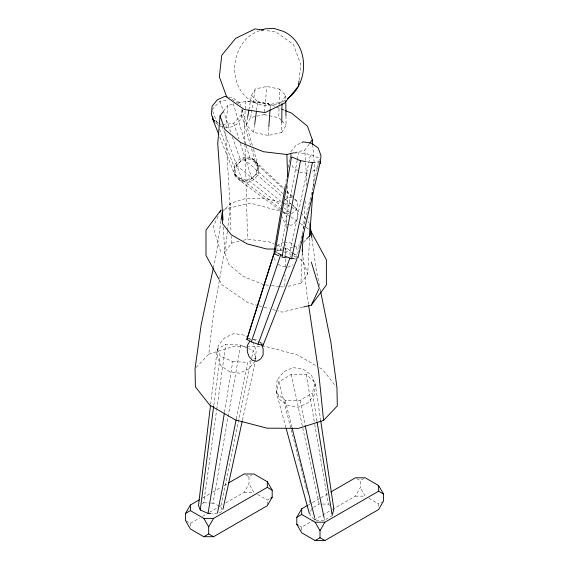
<?xml version="1.0" encoding="UTF-8"?>
<svg xmlns="http://www.w3.org/2000/svg" width="569" height="569" viewBox="0 0 569 569"><rect width="100%" height="100%" fill="white"/><g stroke="black" fill="none" stroke-linecap="round" stroke-linejoin="round"><path stroke-width="0.43" stroke-dasharray="2.85 2.13" d="M267.309 504.888L267.309 500.059L269.4 498.849M247.679 117.072L246.306 124.903L253.568 132.335L268.219 135.493L281.683 132.534L281.769 123.779M281.221 120.23L278.796 117.755L279.094 105.614M279.116 104.746L279.5 89.148L266.868 86.424L255.268 88.977L251.491 95.315L249.051 109.234M284.813 286.314L285.083 274.934M285.268 267.053L285.453 259.165M285.538 255.666L285.809 244.279M286.349 228.34L287.893 184.029M288.184 286.363L300.901 283.262L302.253 252.458M300.901 283.262L307.708 273.966L309.607 237.301M303.512 228.702L305.325 200.558M306.286 185.601L306.684 179.448L305.496 161.34M268.219 135.493L268.76 127.733M270.083 108.757L270.382 104.44L281.982 101.887L285.759 95.556L279.5 89.148M225.993 128.31L227.607 105.592L234.428 103.928M313.22 187.116L314.629 168.595L312.808 145.906M242.302 110.087L241.548 118.21L236.398 124.533L228.987 127.94L225.765 127.42M290.069 159.733L290.674 153.239M246.306 124.903L250.687 117.555L264.144 114.589L266.868 86.424M299.074 80.193L300.83 64.667L293.348 44.389L275.929 31.985L265.488 30.449M196.248 367.396L208.795 354.167L213.681 311.862L219.364 280.417M227.351 231.398L225.68 245.474L219.52 279.543M227.458 230.523L230.694 203.254L246.221 198.346L265.702 198.474L281.868 202.706M210.63 404.374L217.287 348.939L225.772 344.401L240.659 345.106L247.721 348.221M213.802 405.32L220.175 356.059L217.287 348.939M253.568 132.335L254.528 125.336M256.555 110.464L257.75 101.716L251.491 95.315M202.244 503.551L203.752 502.747L216.597 410.377M216.718 409.502L225.772 344.401M220.957 220.914L215.985 255.709L213.567 266.989M280.112 210.196L240.267 180.906L235.033 174.505L236.419 165.33L243.61 158.758L252.394 158.63L283.718 188.012M240.267 180.906L249.051 180.778L256.242 174.206L257.629 165.031L252.394 158.63M291.506 213.766L296.755 208.972L297.758 202.272L294.486 198.268M250.687 117.555L255.268 88.977M224.513 412.205L232.735 361.6L220.175 356.059M285.133 186.689L286.612 177.962M288.391 167.478L290.467 155.259M219.221 505.933L212.984 503.188L227.97 417.596M228.119 416.721L240.659 345.106M274.955 251.214L280.496 250.545L297.196 160.351M297.359 159.484L298.64 152.549L310.553 154.562L319.522 158.374M236.291 418.919L247.615 362.304L250.701 360.654M251.057 361.045L220.786 506.623L222.571 511.047L217.308 513.864L211.426 513.579M251.775 357.574L253.219 350.646L248.511 348.569M293.284 253.525L290.076 252.159L310.553 154.562M242.465 420.114L255.154 362.097M255.346 361.23L256.1 357.766L253.219 350.646M297.687 253.497L319.323 159.242M285.901 427.547L276.363 392.596L278.902 381.827L291.271 374.324L306.214 374.487L314.984 382.212L320.703 420.662M316.969 421.003L312.445 392.98L314.984 382.212M311.435 508.679L309.856 515.358L315.297 520.158L324.572 520.258L331.549 516.026M290.432 257.01L291.043 255.346M218.147 216.177L213.105 226.931L221.028 252.992M225.687 502.939L244.108 492.299L248.994 483.842L248.994 476.794L251.783 475.179M332.396 509.433L355.419 496.14L360.305 487.676L360.305 480.627L363.79 478.614M281.683 132.534L286.065 125.18L285.965 115.599M223.574 111.104L227.607 105.592M263.696 284.699L243.269 276.449L228.98 264.656L224.663 252.48L231.469 243.176L231.178 236.199M305.439 160.479L304.756 150.131L309.294 143.936M290.823 151.617L295.972 145.294L301.157 142.904M318.178 166.169L315.084 169.967L311.378 171.667M277.316 245.972L278.348 244.706L283.568 242.309M212.073 109.632L219.954 101.268L228.461 99.867M222.664 124.945L233.724 123.124L241.605 114.76L241.22 109.824M235.075 175.643L234.456 167.706L240.794 160.977L250.374 159.398L257.586 163.893L258.205 171.824L251.875 178.559L242.287 180.138L235.075 175.643L219.712 136.837M222.202 212.216L230.694 203.254M303.49 242.309L305.923 239.748M284.905 200.096L287.53 197.692L293.938 197.607M285.282 100.037C276.712 105.976 265.197 107.363 255.63 103.017L255.111 102.761C225.132 89.859 229.463 40.278 259.813 30.619M276.363 392.596L285.133 400.32L300.076 400.476L312.445 392.98M313.526 507.406L319.109 504.02L321.634 504.049M284.635 204.989L287.807 203.161L290.745 203.716M202.664 497.903L209.57 493.913M212.635 492.142L221.078 487.263M224.15 485.492L227.223 483.721M186.191 520.905L190.38 523.324L199.591 518.003M202.664 516.232L206.497 514.013M209.57 512.242L222.614 504.71M308.604 504.838L311.67 503.067M312.438 502.619L320.112 498.188M320.88 497.747L327.787 493.757M301.691 530.379L301.691 527.157L313.206 520.507M313.974 520.066L331.627 509.874M378.62 506.31L378.62 503.892L382.112 501.879M253.788 359.003L256.1 357.766M287.765 267.288L292.978 264.891M292.686 247.067L286.15 249.137L276.406 249.073M293.504 246.811L299.223 245.004M208.795 354.167L233.902 346.229L246.149 346.308M237.835 103.096C250.09 99.774 263.881 101.787 275.503 106.609M294.529 152.627L304.756 150.131M231.469 243.176L239.947 241.107M243.333 240.282L247.572 239.25L268.668 241.74L274.386 244.051M223.617 209.413L250.303 203.048L279.223 210.957M302.729 307.182L282.06 312.118L277.807 310.951M294.265 153.082L298.64 152.549M282.957 212.287L285.09 213.859L289.102 213.802M244.108 492.299L253.874 492.299L248.994 483.842M355.419 496.14L365.191 496.14L360.305 487.676M247.024 346.315L261.022 346.407M261.896 346.407L265.403 346.436L297.054 354.729L316.584 366.002M322.481 504.056L328.384 504.12L329.593 505.187M232.735 361.6L247.615 362.304M203.752 502.747L210.466 503.067M211.305 503.11L212.984 503.188M265.46 284.905L270.73 285.531M271.612 285.631L279.521 286.57M280.396 286.669L284.792 287.189M228.717 97.107L232.742 97.754L239.4 102.47L240.559 105.514M222.543 126.901L220.936 126.638L218.937 125.223M299.621 172.073L307.673 173.367M284.308 241.967L290.787 243.006L294.799 245.851M285.332 266.897L281.285 266.242L277.274 263.397M306.463 161.696L309.017 162.129M280.496 250.545L283.981 251.128M284.849 251.278L290.076 252.159M276.939 250.282L281.271 251.085M294.265 258.81L296.001 259.137M247.316 338.363L250.694 338.989M289.024 224.805L286.819 224.385L283.334 220.488L281.904 216.519M289.763 224.94L291.228 225.224L294.401 223.389L297.416 218.93L297.416 212.65L295.702 207.898L292.793 204.648M253.511 339.202L257.921 340.042M257.75 101.716L270.382 104.44M264.144 114.589L268.454 115.521M269.315 115.706L278.796 117.755M282.722 202.934L285.275 203.602L300.318 212.287M258.248 305.603L248.048 302.808L221.867 284.656L219.364 280.033M259.101 305.838L263.355 306.997M264.201 307.232L269.308 308.626M272.707 309.557L276.961 310.717M284.443 252.067L291.356 254.521M253.127 339.572L259.101 341.692M276.242 106.944L284.344 110.215M277.658 245.374L282.558 247.351M283.376 247.679L289.095 249.99L291.819 252.238M281.826 109.163L284.28 110.166M294.088 253.866L297.295 255.225M267.7 103.458L268.945 103.999L245.509 101.225L244.471 128.096L244.954 143.16M293.64 255.766L297.459 257.849M276.143 252.231L278.433 253.482M259.848 342.097L262.814 343.719M319.593 367.738L322.595 369.473L335.902 386.394M356.813 478.614L360.305 480.627M368.918 498.288L378.62 503.892M246.199 475.179L248.994 476.794M257.608 494.454L267.309 500.059M299.6 525.948L301.691 527.157M231.86 99.305L240.829 104.888M215.836 121.361L218.076 122.762M218.823 123.224L221.818 125.088M284.322 212.351L290.14 216.384M290.866 216.889L299.593 222.941M300.318 223.446L305.411 226.974M306.136 227.479L310.496 230.502M297.63 170.657L292.971 167.357L291.52 163.545M215.608 122.868L218.268 124.753M248.34 338.114L244.144 335.141L233.987 333.505L224.648 337.801L218.155 345.774L217.202 356.009L220.857 365.618L229.25 371.564L239.4 373.2L248.745 368.911L255.239 360.931L256.192 350.696L252.835 341.884M249.037 338.612L251.832 340.589M235.033 174.505L281.271 209.186M249.051 180.778L281.065 205.658M283.846 207.82L290.809 213.226M236.419 165.33L282.281 202.493M292.502 252.8L303.384 261.783L307.708 273.966M256.242 174.206L282.146 196.433M285.46 199.278L292.103 204.982M292.765 205.551L296.755 208.972M243.61 158.758L282.942 193.624M286.221 196.533L287.53 197.692M257.629 165.031L283.518 189.057M286.755 192.059L293.874 198.673M294.522 199.271L297.758 202.272M286.911 191.006L293.305 197.002M281.826 120.848L286.065 125.18M259.663 341.99L261.413 343.939M282.907 211.191L285.09 213.859M301.065 212.721L305.773 218.702M307.865 221.362L309.429 223.354M212.706 111.268L218.375 125.991M219.641 129.263L234.456 167.706M296.136 246.804L297.893 251.398M274.18 257.857L275.937 262.451M222.123 125.913L242.287 180.138M219.954 101.268L230.658 131.951M232.401 136.93L240.794 160.977M233.724 123.124L238.952 139.078M240.324 143.281L251.875 178.559M233.169 103.537L245.943 145.01M246.199 145.856L250.374 159.398M241.605 114.76L250.524 145.422M251.519 148.829L258.205 171.824M242.045 109.17L253.219 148.502M253.461 149.355L257.586 163.893M278.902 381.827L290.994 428.969M291.214 429.823L302.644 474.397M302.857 475.25L305.496 485.535M305.717 486.395L307.253 492.391M309.237 500.108L310.112 503.537M285.133 400.32L291.861 427.049M314.863 518.43L315.297 520.158M290.958 154.348L291.342 156.041M291.271 374.324L319.109 504.02M300.076 400.476L305.048 424.78M324.216 518.523L324.572 520.258M319.444 285.588L316.136 269.18L311.855 237.913M320.141 289.045L320.489 290.773M306.214 374.487L314.6 423.535M314.749 424.417L328.384 504.12M308.512 304.458L306.684 292.246L302.495 252.088M225.68 132.677L229.542 196.945L230.993 231.839M223.375 226.981L224.663 252.48M244.983 144.049L247.572 239.25M285.759 95.556L285.809 99.909M190.38 523.324L190.38 526.545M234.506 164.932L233.895 171.461L236.227 177.592L241.583 181.383L248.056 182.429L254.016 179.69L258.162 174.605L258.767 168.075L256.434 161.945L251.085 158.146L244.606 157.108L238.646 159.846L234.506 164.932M277.131 379.822L276.178 390.064L279.834 399.673L288.227 405.619L298.376 407.255L307.722 402.959L314.216 394.986L315.169 384.744L311.506 375.135L303.121 369.189L292.971 367.553L283.625 371.849L277.131 379.822"/><path stroke-width="0.85" d="M199.591 499.674L190.38 504.988L185.494 513.451L185.494 520.5L190.38 528.964L203.809 536.716L213.581 536.716L267.309 505.699L272.188 497.235L272.188 490.186L267.309 487.37L267.309 481.73L253.874 473.97L244.108 473.97L228.759 482.832M281.776 122.904L281.968 103.643M302.288 251.576L303.17 233.98M309.65 236.427L312.822 192.407M268.824 126.866L270.026 109.618M223.076 111.794L220.047 115.927L217.742 143.53L223.02 219.947M320.233 163.637L320.994 155.522L318.092 147.897L311.435 143.182L303.384 141.887L301.904 142.57M298.974 81.054L298.391 86.225L284.507 103.167L265.118 112.598L244.222 109.533L226.811 97.128L219.328 76.851L221.768 55.285L235.651 38.343L255.04 28.919L263.746 30.193M210.53 405.256L198.481 505.564L200.274 509.988L208.069 513.423L210.587 513.544M200.274 509.988L213.688 406.195M254.642 124.462L256.434 111.339M221.085 220.047L222.202 212.216L222.415 223.461L231.299 234.762L247.095 243.881L266.669 249.009L275.524 249.066M208.069 513.423L224.371 413.08M285.133 186.689L274.158 251.313L274.777 254.023L278.789 255.73M274.777 254.023L291.534 156.88L300.503 160.693L305.61 161.553M247.679 117.072L248.895 110.109M300.503 160.693L281.996 257.088L286.349 257.828M217.479 512.989L236.121 419.794M213.382 267.857L201.106 325.127L195.053 368.655L195.402 386.842L209.769 405.121L235.31 419.865L266.968 428.165L298.469 428.365L323.576 420.434L337.31 405.939L336.962 387.752L330.938 342.595L320.667 291.634M289.834 258.418L291.577 258.71L312.417 162.706L315.041 162.385M222.948 509.312L242.273 420.982M332.645 513.928L333.825 508.921L320.703 420.662M263.554 344.124L263.127 345.184L258.07 344.238L251.342 341.848L246.889 339.416L274.614 251.398M273.874 254.165L246.889 339.416M251.342 341.848L280.716 254.734L278.433 253.482M258.07 344.238L289.934 258.006L284.557 256.1M263.127 345.184L296.869 259.293M219.954 212.337L221.028 210.032L205.992 230.118L205.992 255.374L218.944 279.265M303.59 306.983L311.335 305.133L319.266 288.227L311.335 262.167M203.809 536.716L208.695 533.893L208.695 526.844L213.581 518.387L267.309 487.37M330.859 491.986L355.419 477.804L365.191 477.804L378.62 485.563L383.506 494.02L383.506 501.069L378.62 509.532L324.892 540.55L315.126 540.55L301.691 532.797L296.812 524.334L296.812 517.285L301.691 508.828L307.836 505.279M324.892 540.55L320.006 537.733L320.006 530.678L324.892 522.221L378.62 491.203L383.506 494.02M249.613 341.656L247.323 345.497L247.323 351.77L249.037 356.528L252.529 360.426L256.932 361.265L260.83 358.804L263.12 354.971L263.12 348.697L261.697 344.729M309.799 143.246L312.317 139.796L307.516 126.268L291.641 113.167L285.154 110.542M311.335 305.133L326.378 285.041L326.378 259.784L310.496 230.502M306.527 239.108L310.169 235.267L309.949 224.022L311.855 237.913M287.537 98.629C309.892 83.053 309.308 42.647 283.113 31.281L274.109 28.45L265.246 28.806L261.363 30.1M185.494 513.451L190.38 510.628L190.38 504.988M270.794 498.046L272.188 497.235M296.812 517.285L301.691 514.468L301.691 508.828M315.126 540.55L320.006 537.733M220.047 115.927L224.847 129.455L240.723 142.563L263.426 151.724L286.861 154.498L293.675 152.833M317.666 162.065L320.297 161.745L297.914 257.942L296.328 258.134M291.577 258.71L293.953 258.418M190.38 510.628L203.809 518.387L213.581 518.387M301.691 514.468L315.126 522.221L324.892 522.221M227.109 96.844L224.691 96.453L217.28 99.86L212.13 106.183L211.376 114.305L214.278 121.922M309.863 162.272L312.417 162.706M280.716 254.734L282.252 255.282M296.812 524.334L298.206 525.144M208.695 533.893L213.581 536.716M212.65 117.036L212.842 119.504L215.089 120.898M315.126 522.221L320.006 530.678M267.309 481.73L272.188 490.186M203.809 518.387L208.695 526.844M212.842 119.504L218.731 134.362M286.129 428.4L309.387 513.658M292.075 427.909L314.65 517.57M305.226 425.648L324.038 517.655M317.111 421.885L332.246 515.599M308.64 305.325L318.69 372.496L323.576 420.434M302.217 249.464L302.495 252.088M312.317 139.796L312.737 145.038M286.861 154.498L287.651 177.08M285.816 100.784L285.965 115.599M378.62 485.563L378.62 491.203"/></g></svg>
